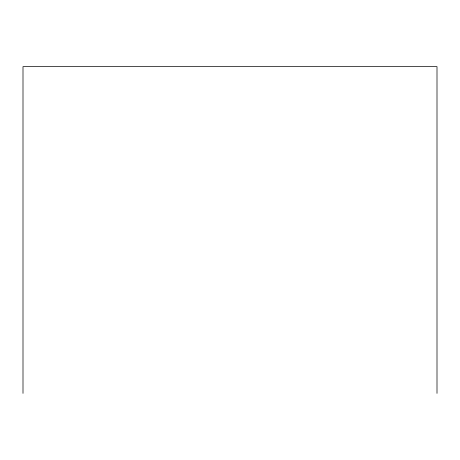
<?xml version="1.0" encoding="UTF-8"?>
<svg xmlns="http://www.w3.org/2000/svg" width="460" height="460" viewBox="0 0 460 460"><rect width="100%" height="100%" fill="white"/><g stroke="black" fill="none" stroke-linecap="round" stroke-linejoin="round"><path stroke-width="0.69" d="M437 393.363L437 66.637L23 66.637L23 393.363"/></g></svg>
